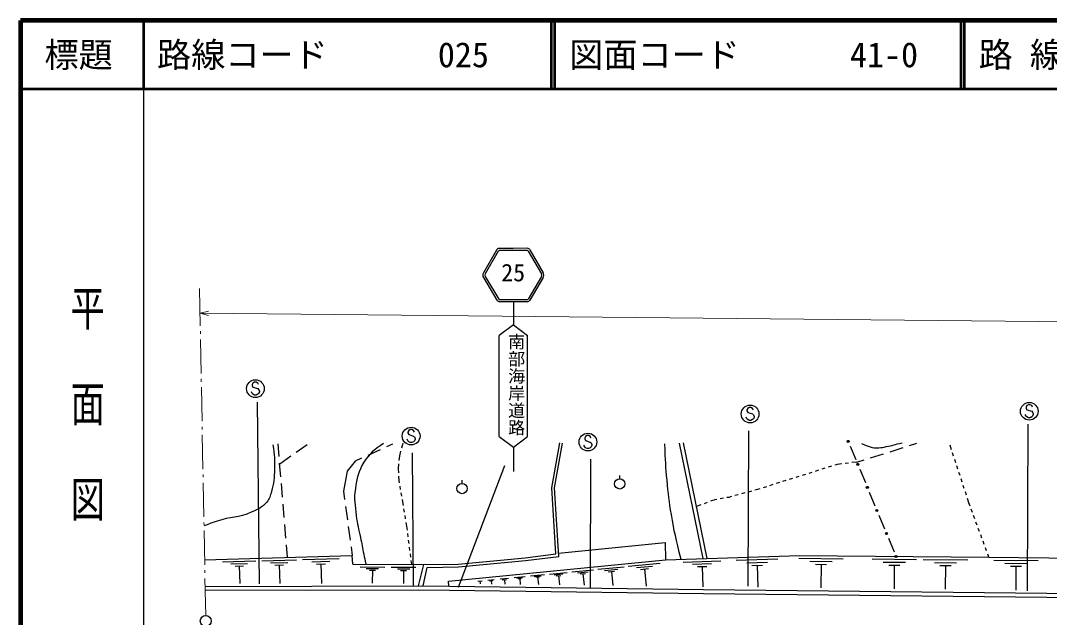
# Model space of a CAD drawing. Units: millimetres, scale not verified. Extents: x 40000 to 680000, y 20000 to 380000.
# Drawn here: x 40000 to 190745, y 292599 to 380000 of the extents above; entities that cross this region are included whole.
import ezdxf
from ezdxf.enums import TextEntityAlignment as Align

# ---------------------------------------------------------------- set-up
doc = ezdxf.new("R2010")
doc.units = ezdxf.units.MM
doc.header["$LTSCALE"] = 1000
for name, color, linetype, lineweight in [('M-BGD', 7, 'Continuous', 25), ('M-BMK-HTXT', 7, 'Continuous', 13), ('M-BMK-SRVR', 3, 'Continuous', 25), ('M-STR-HTXT', 7, 'Continuous', 13), ('M-STR-STRC', 7, 'Continuous', 25), ('M-TTL', 2, 'Continuous', 140), ('M-TTL-BAND', 7, 'Continuous', 25), ('M-TTL-LINE', 7, 'Continuous', 50)]:
    doc.layers.add(name, color=color, linetype=linetype, lineweight=lineweight)
doc.layers.add('M-TTL-TXT', color=7, linetype='Continuous')
doc.styles.add('@ＭＳ ゴシック', font='')
doc.styles.add('ＭＳ ゴシック', font='')
doc.styles.get('@ＭＳ ゴシック').set_extended_font_data('@MS Gothic')
doc.styles.get('ＭＳ ゴシック').set_extended_font_data('MS Gothic')

msp = doc.modelspace()

# ---------------------------------------------------------------- linework, layer by layer
at = {"layer": 'M-BGD'}
for p, q in [((95870, 317436), (96061, 318107)), ((140032, 301204), (136558, 318140)), ((140602, 301222), (137128, 318159)), ((170268, 317765), (171334, 318098)), ((77878, 316179), (77728, 318000)), ((80399, 316812), (82011, 317940)), ((92687, 317154), (90867, 316325)), ((94511, 317985), (93597, 317569)), ((95544, 316284), (95734, 316955)), ((161544, 317689), (162371, 315703)), ((164540, 315978), (166450, 316574)), ((167404, 316871), (169313, 317467)), ((176394, 317158), (176179, 317812)), ((176707, 316209), (176551, 316684)), ((78125, 313189), (77961, 315182)), ((77967, 315112), (79579, 316239)), ((89044, 315494), (87859, 314006)), ((89957, 315911), (89044, 315494)), ((95362, 314370), (95429, 315078)), ((95477, 315576), (95544, 316284)), ((160327, 315080), (159624, 314994)), ((161320, 315201), (160824, 315141)), ((162519, 315347), (161816, 315261)), ((162519, 315347), (163586, 315680)), ((177020, 315259), (176864, 315734)), ((87859, 314006), (87312, 311090)), ((95400, 313764), (95362, 314370)), ((155952, 313840), (155475, 313690)), ((156906, 314140), (156429, 313990)), ((157860, 314440), (157383, 314290)), ((158814, 314740), (158337, 314590)), ((159624, 314994), (159291, 314890)), ((162948, 314318), (163775, 312332)), ((177333, 314309), (177177, 314784)), ((177647, 313360), (177490, 313835)), ((78372, 310199), (78207, 312192)), ((95471, 312659), (95432, 313265)), ((95526, 312330), (95471, 312659)), ((104683, 312211), (104683, 312711)), ((127784, 312895), (127784, 313395)), ((151182, 312341), (150705, 312191)), ((152136, 312641), (151659, 312491)), ((153090, 312941), (152613, 312791)), ((154044, 313240), (153567, 313091)), ((154998, 313540), (154521, 313390)), ((177960, 312410), (177803, 312885)), ((87312, 311090), (87480, 309853)), ((95690, 311344), (95608, 311837)), ((95855, 310358), (95773, 310851)), ((145148, 310562), (144665, 310431)), ((146112, 310825), (145630, 310694)), ((147077, 311088), (146595, 310957)), ((147987, 311337), (147559, 311220)), ((148320, 311441), (147987, 311337)), ((149274, 311741), (148797, 311591)), ((150228, 312041), (149751, 311891)), ((164351, 310948), (165178, 308962)), ((178273, 311460), (178116, 311935)), ((178586, 310511), (178429, 310985)), ((78618, 307209), (78454, 309203)), ((95992, 309535), (95937, 309864)), ((96086, 308986), (95992, 309535)), ((139681, 309080), (139039, 308842)), ((140619, 309427), (140150, 309253)), ((141730, 309838), (141088, 309600)), ((142003, 309884), (141730, 309838)), ((142989, 310052), (142496, 309968)), ((143755, 310182), (143482, 310136)), ((144183, 310299), (143755, 310182)), ((178958, 309382), (178743, 310036)), ((179129, 308913), (178958, 309382)), ((87614, 308862), (87883, 306880)), ((96254, 308000), (96170, 308493)), ((165755, 307577), (166581, 305591)), ((179472, 307974), (179301, 308444)), ((78865, 304220), (78701, 306213)), ((96422, 307014), (96338, 307507)), ((96600, 305971), (96506, 306521)), ((179815, 307034), (179643, 307504)), ((180158, 306095), (179986, 306565)), ((88017, 305889), (88286, 303907)), ((96673, 305391), (96600, 305971)), ((96798, 304398), (96735, 304894)), ((180500, 305156), (180329, 305625)), ((180843, 304216), (180672, 304686)), ((79097, 301401), (78947, 303223)), ((96922, 303406), (96860, 303902)), ((167158, 304206), (167985, 302220)), ((181186, 303277), (181015, 303747)), ((66969, 301046), (88588, 301680)), ((88420, 302916), (88588, 301680)), ((88693, 300416), (88588, 301680)), ((97047, 302414), (96985, 302910)), ((97172, 301422), (97110, 301918)), ((181529, 302337), (181357, 302807)), ((181871, 301399), (181700, 301868)), ((69578, 300722), (74446, 300865)), ((70805, 300433), (73238, 300505)), ((71423, 300127), (72640, 300162)), ((72031, 300145), (72107, 297549)), ((75327, 300891), (80432, 301040)), ((76613, 300588), (79165, 300663)), ((77261, 300266), (78537, 300304)), ((77899, 300285), (77979, 297562)), ((81308, 301066), (86659, 301223)), ((82656, 300748), (85332, 300827)), ((83335, 300411), (84673, 300451)), ((84004, 300431), (84088, 297577)), ((88693, 300416), (99066, 300330)), ((89756, 300007), (93353, 299978)), ((97308, 300345), (97235, 300926)), ((124579, 299644), (128440, 300025)), ((129030, 300083), (133703, 300544)), ((130229, 299886), (132566, 300117)), ((137064, 300707), (142618, 300887)), ((138465, 300382), (141242, 300472)), ((139171, 300034), (140559, 300079)), ((139865, 300057), (139961, 297095)), ((144860, 300960), (150935, 301157)), ((146392, 300604), (149429, 300702)), ((147164, 300224), (148683, 300273)), ((147924, 300248), (148029, 297008)), ((154047, 301263), (160530, 301201)), ((155664, 300815), (158906, 300785)), ((156470, 300375), (158091, 300360)), ((157281, 300368), (157248, 296910)), ((164771, 301161), (171273, 301099)), ((166393, 300712), (169644, 300681)), ((167201, 300271), (168827, 300256)), ((168014, 300263), (167981, 296795)), ((172267, 301090), (178782, 301028)), ((173892, 300640), (177149, 300609)), ((174702, 300198), (176331, 300182)), ((175516, 300190), (175483, 296715)), ((182581, 300992), (189114, 300928)), ((184210, 300540), (187477, 300509)), ((185023, 300097), (186656, 300081)), ((185839, 300089), (185805, 296605)), ((90653, 299760), (92452, 299745)), ((91101, 299517), (92000, 299509)), ((91551, 299513), (91535, 297594)), ((94321, 299970), (97918, 299940)), ((95218, 299722), (97016, 299708)), ((95665, 299479), (96565, 299471)), ((96115, 299475), (96099, 297557)), ((112300, 298432), (113922, 298592)), ((114698, 298669), (116758, 298872)), ((115227, 298583), (116257, 298684)), ((115498, 298471), (116013, 298521)), ((115755, 298496), (115864, 297398)), ((117498, 298945), (120068, 299199)), ((118157, 298837), (119442, 298964)), ((118495, 298698), (119138, 298761)), ((118817, 298729), (118952, 297358)), ((120765, 299267), (123931, 299580)), ((121578, 299134), (123161, 299291)), ((121994, 298962), (122786, 299040)), ((122390, 299001), (122556, 297313)), ((125570, 299481), (127500, 299672)), ((126078, 299272), (127043, 299367)), ((126560, 299319), (126764, 297260)), ((130844, 299632), (132012, 299748)), ((131428, 299690), (131674, 297197)), ((102731, 297166), (102717, 297889)), ((106976, 297907), (107627, 297971)), ((107301, 297939), (107344, 297505)), ((108484, 298056), (109410, 298147)), ((108728, 297955), (109191, 298001)), ((108959, 297978), (109008, 297484)), ((110245, 298230), (111492, 298353)), ((110573, 298094), (111197, 298156)), ((110885, 298125), (110951, 297460)), ((112716, 298364), (113527, 298444)), ((112930, 298276), (113335, 298316)), ((113132, 298296), (113218, 297431))]:
    msp.add_line(p, q, dxfattribs=at)
for points in [[(98289, 297210), (99066, 300330), (104139, 300413), (113920, 301324), (118426, 301902), (117826, 311589), (118988, 318163)], [(98975, 297204), (99588, 299928), (104162, 300003), (113966, 300916), (118860, 301543), (118239, 311566), (119393, 318092)], [(118832, 301997), (134458, 303570), (134501, 301024)], [(102717, 297889), (134501, 301024), (154172, 301662), (181871, 301399), (203896, 301185)], [(67042, 297137), (98289, 297210), (102833, 297165), (140047, 296694), (204095, 296009), (208272, 295938)], [(67044, 296565), (98287, 296639), (102827, 296593), (140041, 296122), (204087, 295438), (208502, 295362)]]:
    msp.add_lwpolyline(points, dxfattribs=at)
for centre, radius in [((161256, 318381), 150), ((161256, 318381), 120), ((161256, 318381), 100), ((162659, 315011), 150), ((162659, 315011), 120), ((162659, 315011), 100), ((104683, 311461), 750), ((127784, 312145), 750), ((164063, 311640), 150), ((164063, 311640), 120), ((164063, 311640), 100), ((165466, 308269), 150), ((165466, 308269), 120), ((165466, 308269), 100), ((166870, 304899), 150), ((166870, 304899), 120), ((166870, 304899), 100), ((168273, 301528), 150), ((168273, 301528), 120), ((168273, 301528), 100)]:
    msp.add_circle(centre, radius, dxfattribs=at)
for points, knots in [([(93180, 318086), (91796, 317107), (91136, 316632), (90304, 315312), (89457, 313968), (89287, 313015), (89049, 311444), (88818, 309920), (89013, 309033), (89175, 307500), (89309, 306234), (89560, 305551), (89803, 304301), (89990, 303340), (90073, 302797), (90279, 301840), (90400, 301277), (90440, 301094), (90603, 300400)], [0, 0, 0, 0, 1, 1, 1, 2, 2, 2, 3, 3, 3, 4, 4, 4, 5, 5, 5, 6, 6, 6, 6]), ([(163193, 318068), (164254, 317652), (164720, 317361), (165745, 317430), (166177, 317459), (166413, 317532), (166839, 317612), (167752, 317784), (168057, 317887), (169147, 318189)], [0, 0, 0, 0, 1, 1, 1, 2, 2, 2, 3, 3, 3, 3]), ([(76969, 317879), (77186, 316261), (77267, 315715), (77212, 314325), (77160, 313020), (77091, 312276), (76756, 311014), (76590, 310387), (76506, 309991), (76088, 309495), (75403, 308682), (74776, 308449), (73810, 308007), (71970, 307165), (70714, 307350), (68798, 306700), (68042, 306444), (67776, 306361), (66877, 306004)], [0, 0, 0, 0, 1, 1, 1, 2, 2, 2, 3, 3, 3, 4, 4, 4, 5, 5, 5, 6, 6, 6, 6]), ([(136783, 301098), (136017, 304196), (135772, 305077), (135351, 307671), (135036, 309619), (134898, 310718), (134713, 312683), (134519, 314754), (134498, 315461), (134410, 317999)], [0, 0, 0, 0, 1, 1, 1, 2, 2, 2, 3, 3, 3, 3])]:
    msp.add_open_spline(points, degree=3, knots=knots, dxfattribs=at)
at = {"layer": 'M-BMK-HTXT'}
for p, q in [((66330, 335314), (66228, 340759)), ((66352, 334114), (66345, 334514)), ((66461, 328315), (66367, 333314)), ((66483, 327115), (66475, 327515)), ((66591, 321316), (66498, 326315)), ((66614, 320116), (66606, 320516)), ((66722, 314317), (66628, 319316)), ((66744, 313118), (66737, 313517)), ((66852, 307319), (66759, 312318)), ((66875, 306119), (66867, 306519)), ((66983, 300320), (66890, 305319)), ((67005, 299120), (66998, 299520)), ((67122, 292874), (67020, 298320))]:
    msp.add_line(p, q, dxfattribs=at)
at = {"layer": 'M-BMK-SRVR'}
msp.add_circle((67137, 292074), 800, dxfattribs=at)
at = {"layer": 'M-STR-HTXT'}
for q in [(67549, 337446), (336422, 334485), (67543, 336821)]:
    msp.add_line((66296, 337146), q, dxfattribs=at)
at = {"layer": 'M-STR-STRC'}
for p, q in [((109736, 346385), (107805, 343043)), ((109996, 346235), (108065, 342893)), ((114354, 346253), (116312, 342927)), ((114612, 346406), (116571, 343079)), ((107814, 342355), (109794, 339048)), ((108072, 342509), (110051, 339202)), ((116309, 342543), (114356, 339220)), ((116568, 342391), (114615, 339068)), ((112207, 338813), (112207, 335427)), ((112207, 335427), (110136, 333889)), ((112207, 335427), (114277, 333889)), ((110136, 319079), (110136, 333889)), ((114277, 319079), (114277, 333889)), ((73931, 325391), (73813, 325627)), ((74049, 326927), (73931, 326691)), ((73931, 326691), (73931, 326572)), ((73931, 326572), (74049, 326336)), ((74286, 327045), (74049, 326927)), ((74049, 326336), (74758, 326100)), ((74522, 327045), (74286, 327045)), ((74758, 326927), (74522, 327045)), ((74876, 326691), (74758, 326927)), ((74758, 326100), (74876, 325982)), ((74876, 325982), (74995, 325745)), ((74995, 325627), (74876, 325391)), ((74995, 325745), (74995, 325627)), ((74049, 325272), (73931, 325391)), ((74286, 325154), (74049, 325272)), ((74522, 325154), (74286, 325154)), ((74758, 325272), (74522, 325154)), ((74641, 324126), (74957, 297515)), ((74876, 325391), (74758, 325272)), ((146538, 323216), (146420, 322979)), ((146420, 322979), (146420, 322861)), ((146420, 322861), (146538, 322625)), ((146774, 323334), (146538, 323216)), ((146538, 322625), (147247, 322388)), ((147011, 323334), (146774, 323334)), ((147247, 323216), (147011, 323334)), ((147365, 322979), (147247, 323216)), ((187441, 323611), (187323, 323374)), ((187323, 323374), (187323, 323256)), ((187323, 323256), (187441, 323020)), ((187678, 323729), (187441, 323611)), ((187441, 323020), (188150, 322783)), ((187914, 323729), (187678, 323729)), ((188150, 323611), (187914, 323729)), ((188268, 323374), (188150, 323611)), ((188150, 322783), (188268, 322665)), ((188268, 322665), (188387, 322429)), ((146420, 321679), (146302, 321916)), ((146538, 321561), (146420, 321679)), ((146774, 321443), (146538, 321561)), ((147011, 321443), (146774, 321443)), ((147247, 321561), (147011, 321443)), ((147247, 322388), (147365, 322270)), ((147365, 321679), (147247, 321561)), ((147365, 322270), (147483, 322034)), ((147483, 321916), (147365, 321679)), ((147483, 322034), (147483, 321916)), ((187323, 322074), (187205, 322311)), ((187441, 321956), (187323, 322074)), ((187678, 321838), (187441, 321956)), ((187914, 321838), (187678, 321838)), ((188150, 321956), (187914, 321838)), ((188268, 322074), (188150, 321956)), ((188387, 322311), (188268, 322074)), ((188387, 322429), (188387, 322311)), ((96870, 319978), (96752, 319742)), ((96752, 319742), (96752, 319624)), ((96752, 319624), (96870, 319387)), ((97106, 320096), (96870, 319978)), ((97342, 320096), (97106, 320096)), ((97579, 319978), (97342, 320096)), ((97697, 319742), (97579, 319978)), ((146656, 319941), (146577, 297199)), ((187559, 320888), (187480, 296488)), ((96752, 318442), (96633, 318678)), ((96870, 318324), (96752, 318442)), ((96870, 319387), (97579, 319151)), ((97106, 318206), (96870, 318324)), ((97342, 318206), (97106, 318206)), ((97579, 318324), (97342, 318206)), ((97579, 319151), (97697, 319033)), ((97697, 318442), (97579, 318324)), ((97697, 319033), (97815, 318796)), ((97815, 318678), (97697, 318442)), ((97815, 318796), (97815, 318678)), ((122770, 319110), (122652, 318873)), ((122652, 318873), (122652, 318755)), ((122652, 318755), (122770, 318519)), ((123006, 319228), (122770, 319110)), ((122770, 318519), (123479, 318282)), ((123243, 319228), (123006, 319228)), ((123479, 319110), (123243, 319228)), ((123597, 318873), (123479, 319110)), ((123479, 318282), (123597, 318164)), ((123597, 318164), (123715, 317928)), ((97382, 316703), (97540, 297199)), ((112207, 317541), (112207, 313953)), ((122652, 317573), (122533, 317810)), ((122770, 317455), (122652, 317573)), ((123006, 317337), (122770, 317455)), ((123243, 317337), (123006, 317337)), ((123479, 317455), (123243, 317337)), ((123597, 317573), (123479, 317455)), ((123715, 317810), (123597, 317573)), ((123715, 317928), (123715, 317810)), ((123519, 315756), (123440, 296883)), ((104173, 297041), (110943, 314822))]:
    msp.add_line(p, q, dxfattribs=at)
for points in [[(114237, 346656), (112173, 346639), (110109, 346639)], [(114204, 346355), (112176, 346339), (110145, 346339)], [(114240, 338829), (112207, 338813), (110171, 338813)], [(114200, 339129), (112204, 339113), (110209, 339113)], [(110136, 319079), (112207, 317541), (114277, 319079)]]:
    msp.add_lwpolyline(points, dxfattribs=at)
for centre in [(74404, 326100), (146892, 322388), (187796, 322783), (97224, 319151), (123124, 318282)]:
    msp.add_circle(centre, 1300, dxfattribs=at)
for centre, radius, start, end in [((110126, 346212), 427, 92.29572, 156.02366), ((110166, 346148), 191, 96.53703, 152.95737), ((114184, 346165), 191, 27.51575, 83.93609), ((114224, 346229), 427, 24.44946, 88.1774), ((108432, 342707), 711, 151.80974, 209.66878), ((108432, 342707), 412, 151.80974, 209.66878), ((115947, 342738), 412, 330.80435, 28.66338), ((115947, 342738), 711, 330.80435, 28.66338), ((110220, 339316), 203, 214.0004, 273.155), ((114187, 339332), 203, 267.31812, 326.47272), ((110285, 339414), 612, 216.76349, 259.34701), ((114122, 339430), 612, 281.12611, 323.70964)]:
    msp.add_arc(centre, radius, start, end, dxfattribs=at)
at = {"layer": 'M-TTL'}
for p, q in [((40000, 380000), (40000, 20000)), ((680000, 380000), (40000, 380000))]:
    msp.add_line(p, q, dxfattribs=at)
at = {"layer": 'M-TTL-BAND'}
msp.add_line((58000, 370000), (58000, 20000), dxfattribs=at)
at = {"layer": 'M-TTL-LINE'}
for p, q in [((58000, 380000), (58000, 370000)), ((117750, 380000), (117750, 370000)), ((118250, 380000), (118250, 370000)), ((177750, 380000), (177750, 370000)), ((178250, 380000), (178250, 370000)), ((40000, 370000), (680000, 370000))]:
    msp.add_line(p, q, dxfattribs=at)

# ---------------------------------------------------------------- texts
at = {"layer": 'M-STR-STRC', "style": 'ＭＳ ゴシック'}
msp.add_text('25', height=2566, dxfattribs=at).set_placement((110430, 341047), align=Align.BOTTOM_LEFT)
at = {"layer": 'M-STR-STRC', "style": '@ＭＳ ゴシック'}
for s, p in [('南', (111182, 332990)), ('部', (111182, 330474)), ('海', (111182, 327959)), ('岸', (111182, 325443)), ('道', (111182, 322927)), ('路', (111182, 320412))]:
    msp.add_text(s, height=1833, rotation=270, dxfattribs=at).set_placement(p, align=Align.BOTTOM_CENTER)
at = {"layer": 'M-TTL-BAND', "style": '@ＭＳ ゴシック', "width": 1.4}
msp.add_text('平  面  図', height=3666, rotation=270, dxfattribs=at).set_placement((49777, 306475), align=Align.MIDDLE_RIGHT)
at = {"layer": 'M-TTL-TXT', "style": 'ＭＳ ゴシック'}
msp.add_text('標題', height=3666, dxfattribs=at).set_placement((48500, 375000), align=Align.MIDDLE_CENTER)
for s, p in [('路線コード', (60000, 375000)), ('図面コード', (120380, 375000)), ('路 線 名', (180380, 375000)), ('025', (101142, 375000)), ('41-0', (161521, 375000))]:
    msp.add_text(s, height=3666, dxfattribs=at).set_placement(p, align=Align.MIDDLE_LEFT)

doc.saveas('drawing.dxf')
